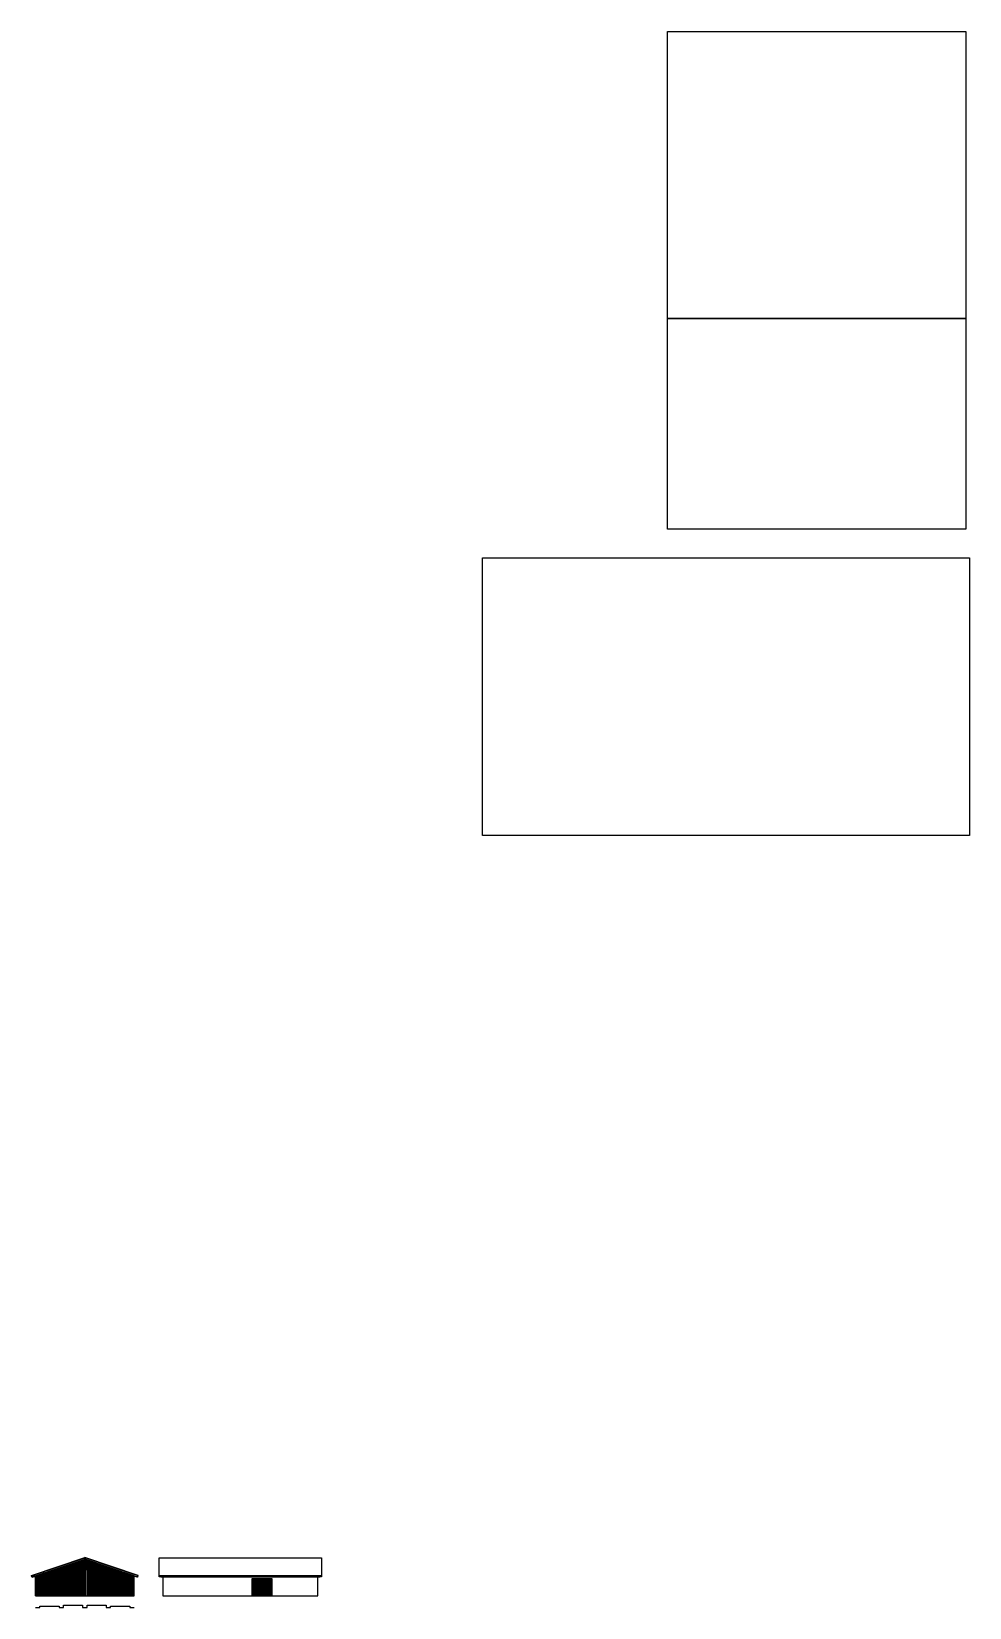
# Model space of a CAD drawing. Header units: inches. Extents: x -625442 to 34963, y -27993 to 66986.
# Drawn here: x 6625 to 12495, y 12763 to 22620 of the extents above; entities that cross this region are included whole.
import ezdxf

# ---------------------------------------------------------------- set-up
doc = ezdxf.new("R2010")
doc.units = ezdxf.units.IN
doc.header["$LTSCALE"] = 0.5
doc.header["$MEASUREMENT"] = 0
for name, color, linetype in [('E-BEYOND', 243, 'Continuous'), ('E-DETAIL', 144, 'Continuous'), ('E-EDGE', 200, 'Continuous'), ('E-OUTLINE-DARK', 130, 'Continuous'), ('E-PATTERN', 126, 'Continuous'), ('P-WALL', 90, 'Continuous')]:
    doc.layers.add(name, color=color, linetype=linetype)

msp = doc.modelspace()

# ---------------------------------------------------------------- linework, layer by layer
at = {"layer": 'DEFPOINTS'}
for points in [[(10605.89698, 22620.31743), (12471.76083, 22620.31743), (12471.76083, 20824.39706), (10605.89698, 20824.39706)], [(10605.89698, 20824.39706), (12471.76083, 20824.39706), (12471.76083, 19508.22273), (10605.89698, 19508.22273)], [(9447.61189, 19327.73907), (12495.16192, 19327.73907), (12495.16192, 17590.63002), (9447.61189, 17590.63002)]]:
    msp.add_lwpolyline(points, close=True, dxfattribs=at)
at = {"layer": 'E-BEYOND'}
for p, q in [((6629.73329, 12952.70314), (6649.3061, 12959.22741)), ((7286.87891, 12952.70314), (7267.3061, 12959.22741))]:
    msp.add_line(p, q, dxfattribs=at)
at = {"layer": 'E-DETAIL'}
for p, q in [((6950.3061, 13045.33559), (6936.3061, 13045.33559)), ((6950.3061, 13042.33559), (6936.3061, 13042.33559)), ((6950.3061, 13039.33559), (6936.3061, 13039.33559)), ((6950.3061, 13036.33559), (6936.3061, 13036.33559)), ((6950.3061, 13033.33559), (6936.3061, 13033.33559)), ((6950.3061, 13030.33559), (6936.3061, 13030.33559)), ((6950.3061, 13027.33559), (6936.3061, 13027.33559)), ((6966.3061, 13045.33559), (6980.3061, 13045.33559)), ((6966.3061, 13042.33559), (6980.3061, 13042.33559)), ((6966.3061, 13039.33559), (6980.3061, 13039.33559)), ((6966.3061, 13036.33559), (6980.3061, 13036.33559)), ((6966.3061, 13033.33559), (6980.3061, 13033.33559)), ((6966.3061, 13030.33559), (6980.3061, 13030.33559)), ((6966.3061, 13027.33559), (6980.3061, 13027.33559)), ((6627.67781, 12954.12616), (6628.31027, 12952.2288)), ((6628.31027, 12952.2288), (6629.73329, 12952.70314)), ((6629.73329, 12952.70314), (6629.10084, 12954.6005)), ((6798.8061, 12944.83559), (6675.8061, 12944.83559)), ((6675.8061, 12944.83559), (6675.8061, 12835.33559)), ((6797.3061, 12941.33559), (6677.3061, 12941.33559)), ((6797.3061, 12933.33559), (6677.3061, 12933.33559)), ((6797.3061, 12921.33559), (6677.3061, 12921.33559)), ((6798.8061, 12835.33559), (6798.8061, 12944.83559)), ((6822.8061, 12835.33559), (6822.8061, 12996.83559)), ((6822.8061, 12996.83559), (6945.8061, 12996.83559)), ((6944.3061, 12991.33559), (6824.3061, 12991.33559)), ((6944.3061, 12987.33559), (6824.3061, 12987.33559)), ((6944.3061, 12983.33559), (6824.3061, 12983.33559)), ((6944.3061, 12979.33559), (6824.3061, 12979.33559)), ((6944.3061, 12975.33559), (6824.3061, 12975.33559)), ((6944.3061, 12971.33559), (6824.3061, 12971.33559)), ((6944.3061, 12967.33559), (6824.3061, 12967.33559)), ((6944.3061, 12963.33559), (6824.3061, 12963.33559)), ((6944.3061, 12959.33559), (6824.3061, 12959.33559)), ((6944.3061, 12955.33559), (6824.3061, 12955.33559)), ((6944.3061, 12951.33559), (6824.3061, 12951.33559)), ((6944.3061, 12947.33559), (6824.3061, 12947.33559)), ((6944.3061, 12943.33559), (6824.3061, 12943.33559)), ((6944.3061, 12939.33559), (6824.3061, 12939.33559)), ((6944.3061, 12935.33559), (6824.3061, 12935.33559)), ((6944.3061, 12931.33559), (6824.3061, 12931.33559)), ((6944.3061, 12927.33559), (6824.3061, 12927.33559)), ((6944.3061, 12923.33559), (6824.3061, 12923.33559)), ((6944.3061, 12919.33559), (6824.3061, 12919.33559)), ((6944.3061, 12915.33559), (6824.3061, 12915.33559)), ((6945.8061, 12996.83559), (6945.8061, 12835.33559)), ((7093.8061, 12996.83559), (6970.8061, 12996.83559)), ((6970.8061, 12996.83559), (6970.8061, 12835.33559)), ((6972.3061, 12991.33559), (7092.3061, 12991.33559)), ((6972.3061, 12987.33559), (7092.3061, 12987.33559)), ((6972.3061, 12983.33559), (7092.3061, 12983.33559)), ((6972.3061, 12979.33559), (7092.3061, 12979.33559)), ((6972.3061, 12975.33559), (7092.3061, 12975.33559)), ((6972.3061, 12971.33559), (7092.3061, 12971.33559)), ((6972.3061, 12967.33559), (7092.3061, 12967.33559)), ((6972.3061, 12963.33559), (7092.3061, 12963.33559)), ((6972.3061, 12959.33559), (7092.3061, 12959.33559)), ((6972.3061, 12955.33559), (7092.3061, 12955.33559)), ((6972.3061, 12951.33559), (7092.3061, 12951.33559)), ((6972.3061, 12947.33559), (7092.3061, 12947.33559)), ((6972.3061, 12943.33559), (7092.3061, 12943.33559)), ((6972.3061, 12939.33559), (7092.3061, 12939.33559)), ((6972.3061, 12935.33559), (7092.3061, 12935.33559)), ((6972.3061, 12931.33559), (7092.3061, 12931.33559)), ((6972.3061, 12927.33559), (7092.3061, 12927.33559)), ((6972.3061, 12923.33559), (7092.3061, 12923.33559)), ((6972.3061, 12919.33559), (7092.3061, 12919.33559)), ((6972.3061, 12915.33559), (7092.3061, 12915.33559)), ((7093.8061, 12835.33559), (7093.8061, 12996.83559)), ((7117.8061, 12835.33559), (7117.8061, 12944.83559)), ((7117.8061, 12944.83559), (7240.8061, 12944.83559)), ((7119.3061, 12941.33559), (7239.3061, 12941.33559)), ((7119.3061, 12933.33559), (7239.3061, 12933.33559)), ((7119.3061, 12921.33559), (7239.3061, 12921.33559)), ((7240.8061, 12944.83559), (7240.8061, 12835.33559)), ((7286.87891, 12952.70314), (7287.51137, 12954.6005)), ((7288.30194, 12952.2288), (7286.87891, 12952.70314)), ((7288.9344, 12954.12616), (7288.30194, 12952.2288)), ((8005.95282, 12835.33559), (8005.95282, 12944.83559)), ((8005.95282, 12944.83559), (8128.95282, 12944.83559)), ((8007.45282, 12941.33559), (8127.45282, 12941.33559)), ((8007.45282, 12933.33559), (8127.45282, 12933.33559)), ((8007.45282, 12921.33559), (8127.45282, 12921.33559)), ((8128.95282, 12944.83559), (8128.95282, 12835.33559)), ((6797.3061, 12913.33559), (6677.3061, 12913.33559)), ((6797.3061, 12901.33559), (6677.3061, 12901.33559)), ((6797.3061, 12893.33559), (6677.3061, 12893.33559)), ((6797.3061, 12881.33559), (6677.3061, 12881.33559)), ((6797.3061, 12873.33559), (6677.3061, 12873.33559)), ((6797.3061, 12861.33559), (6677.3061, 12861.33559)), ((6797.3061, 12853.33559), (6677.3061, 12853.33559)), ((6797.3061, 12841.33559), (6677.3061, 12841.33559)), ((6944.3061, 12911.33559), (6824.3061, 12911.33559)), ((6944.3061, 12907.33559), (6824.3061, 12907.33559)), ((6944.3061, 12903.33559), (6824.3061, 12903.33559)), ((6944.3061, 12899.33559), (6824.3061, 12899.33559)), ((6944.3061, 12895.33559), (6824.3061, 12895.33559)), ((6944.3061, 12891.33559), (6824.3061, 12891.33559)), ((6944.3061, 12887.33559), (6824.3061, 12887.33559)), ((6944.3061, 12883.33559), (6824.3061, 12883.33559)), ((6944.3061, 12879.33559), (6824.3061, 12879.33559)), ((6944.3061, 12875.33559), (6824.3061, 12875.33559)), ((6944.3061, 12871.33559), (6824.3061, 12871.33559)), ((6944.3061, 12867.33559), (6824.3061, 12867.33559)), ((6944.3061, 12863.33559), (6824.3061, 12863.33559)), ((6944.3061, 12859.33559), (6824.3061, 12859.33559)), ((6944.3061, 12855.33559), (6824.3061, 12855.33559)), ((6944.3061, 12851.33559), (6824.3061, 12851.33559)), ((6944.3061, 12847.33559), (6824.3061, 12847.33559)), ((6944.3061, 12843.33559), (6824.3061, 12843.33559)), ((6944.3061, 12839.33559), (6824.3061, 12839.33559)), ((6972.3061, 12911.33559), (7092.3061, 12911.33559)), ((6972.3061, 12907.33559), (7092.3061, 12907.33559)), ((6972.3061, 12903.33559), (7092.3061, 12903.33559)), ((6972.3061, 12899.33559), (7092.3061, 12899.33559)), ((6972.3061, 12895.33559), (7092.3061, 12895.33559)), ((6972.3061, 12891.33559), (7092.3061, 12891.33559)), ((6972.3061, 12887.33559), (7092.3061, 12887.33559)), ((6972.3061, 12883.33559), (7092.3061, 12883.33559)), ((6972.3061, 12879.33559), (7092.3061, 12879.33559)), ((6972.3061, 12875.33559), (7092.3061, 12875.33559)), ((6972.3061, 12871.33559), (7092.3061, 12871.33559)), ((6972.3061, 12867.33559), (7092.3061, 12867.33559)), ((6972.3061, 12863.33559), (7092.3061, 12863.33559)), ((6972.3061, 12859.33559), (7092.3061, 12859.33559)), ((6972.3061, 12855.33559), (7092.3061, 12855.33559)), ((6972.3061, 12851.33559), (7092.3061, 12851.33559)), ((6972.3061, 12847.33559), (7092.3061, 12847.33559)), ((6972.3061, 12843.33559), (7092.3061, 12843.33559)), ((6972.3061, 12839.33559), (7092.3061, 12839.33559)), ((7119.3061, 12913.33559), (7239.3061, 12913.33559)), ((7119.3061, 12901.33559), (7239.3061, 12901.33559)), ((7119.3061, 12893.33559), (7239.3061, 12893.33559)), ((7119.3061, 12881.33559), (7239.3061, 12881.33559)), ((7119.3061, 12873.33559), (7239.3061, 12873.33559)), ((7119.3061, 12861.33559), (7239.3061, 12861.33559)), ((7119.3061, 12853.33559), (7239.3061, 12853.33559)), ((7119.3061, 12841.33559), (7239.3061, 12841.33559)), ((8007.45282, 12913.33559), (8127.45282, 12913.33559)), ((8007.45282, 12901.33559), (8127.45282, 12901.33559)), ((8007.45282, 12893.33559), (8127.45282, 12893.33559)), ((8007.45282, 12881.33559), (8127.45282, 12881.33559)), ((8007.45282, 12873.33559), (8127.45282, 12873.33559)), ((8007.45282, 12861.33559), (8127.45282, 12861.33559)), ((8007.45282, 12853.33559), (8127.45282, 12853.33559)), ((8007.45282, 12841.33559), (8127.45282, 12841.33559))]:
    msp.add_line(p, q, dxfattribs=at)
for points in [[(6624.67365, 12963.13865), (6958.3061, 13074.34947)], [(6649.3061, 12961.33559), (6958.3061, 13064.33559)], [(7291.93856, 12963.13865), (6958.3061, 13074.34947)], [(7267.3061, 12961.33559), (6958.3061, 13064.33559)], [(6625.3061, 12961.24129), (6624.67365, 12963.13865)], [(7291.3061, 12961.24129), (7291.93856, 12963.13865)]]:
    msp.add_lwpolyline(points, dxfattribs=at)
for points in [[(6952.3061, 13022.33559), (6934.3061, 13022.33559), (6934.3061, 13050.33559), (6952.3061, 13050.33559)], [(6950.3061, 13024.33559), (6936.3061, 13024.33559), (6936.3061, 13048.33559), (6950.3061, 13048.33559)], [(6947.3061, 13019.33559), (6952.3061, 13019.33559), (6952.3061, 13022.33559), (6947.3061, 13022.33559)], [(6964.3061, 13022.33559), (6982.3061, 13022.33559), (6982.3061, 13050.33559), (6964.3061, 13050.33559)], [(6964.3061, 13019.33559), (6969.3061, 13019.33559), (6969.3061, 13022.33559), (6964.3061, 13022.33559)], [(6966.3061, 13024.33559), (6980.3061, 13024.33559), (6980.3061, 13048.33559), (6966.3061, 13048.33559)], [(7423.3061, 13072.24129), (8439.70607, 13072.24129), (8439.70607, 12961.24129), (7423.3061, 12961.24129)], [(6685.57883, 12955.46438), (6680.57883, 12955.46438), (6680.57883, 12958.46438), (6685.57883, 12958.46438)], [(7231.03338, 12955.46438), (7236.03338, 12955.46438), (7236.03338, 12958.46438), (7231.03338, 12958.46438)], [(8439.70607, 12954.12616), (8428.84108, 12952.2288), (7434.17109, 12952.2288), (7423.3061, 12954.12616), (7423.3061, 12961.24129), (8439.70607, 12961.24129)]]:
    msp.add_lwpolyline(points, close=True, dxfattribs=at)
at = {"layer": 'E-EDGE'}
for p, q in [((6797.3061, 12943.33559), (6677.3061, 12943.33559)), ((6677.3061, 12943.33559), (6677.3061, 12835.33559)), ((6797.3061, 12835.33559), (6797.3061, 12943.33559)), ((6824.3061, 12835.33559), (6824.3061, 12995.33559)), ((6824.3061, 12995.33559), (6944.3061, 12995.33559)), ((6944.3061, 12995.33559), (6944.3061, 12835.33559)), ((7092.3061, 12995.33559), (6972.3061, 12995.33559)), ((6972.3061, 12995.33559), (6972.3061, 12835.33559)), ((7092.3061, 12835.33559), (7092.3061, 12995.33559)), ((7119.3061, 12835.33559), (7119.3061, 12943.33559)), ((7119.3061, 12943.33559), (7239.3061, 12943.33559)), ((7239.3061, 12943.33559), (7239.3061, 12835.33559)), ((8007.45282, 12835.33559), (8007.45282, 12943.33559)), ((8007.45282, 12943.33559), (8127.45282, 12943.33559)), ((8127.45282, 12943.33559), (8127.45282, 12835.33559))]:
    msp.add_line(p, q, dxfattribs=at)
at = {"layer": 'E-OUTLINE-DARK'}
for p, q in [((6627.67781, 12954.12616), (6625.3061, 12961.24129)), ((6649.3061, 12961.33559), (6627.67781, 12954.12616)), ((6649.3061, 12835.33559), (6649.3061, 12961.33559)), ((7267.3061, 12835.33559), (7267.3061, 12961.33559)), ((7267.3061, 12961.33559), (7288.9344, 12954.12616)), ((7288.9344, 12954.12616), (7291.3061, 12961.24129)), ((6649.3061, 12835.33559), (7267.3061, 12835.33559))]:
    msp.add_line(p, q, dxfattribs=at)
for points in [[(6625.3061, 12961.24129), (6958.3061, 13072.24129)], [(7291.3061, 12961.24129), (6958.3061, 13072.24129)], [(7447.3061, 12952.2288), (7447.3061, 12835.33559), (8415.70607, 12835.33559), (8415.70607, 12952.2288)]]:
    msp.add_lwpolyline(points, dxfattribs=at)
at = {"layer": 'E-PATTERN'}
for p, q in [((6804.57883, 12835.33559), (6804.57883, 13013.09317)), ((6811.94247, 12835.33559), (6811.94247, 13015.54771)), ((6815.44247, 12835.33559), (6815.44247, 13016.71438)), ((6822.8061, 12996.83559), (6822.8061, 13019.16893)), ((6826.3061, 12996.83559), (6826.3061, 13020.33559)), ((6833.66974, 12996.83559), (6833.66974, 13022.79014)), ((6837.16974, 12996.83559), (6837.16974, 13023.95681)), ((6844.53338, 12996.83559), (6844.53338, 13026.41135)), ((6848.03338, 12996.83559), (6848.03338, 13027.57802)), ((6855.39701, 12996.83559), (6855.39701, 13030.03256)), ((6858.89701, 12996.83559), (6858.89701, 13031.19923)), ((6866.26065, 12996.83559), (6866.26065, 13033.65378)), ((6869.76065, 12996.83559), (6869.76065, 13034.82044)), ((6877.12429, 12996.83559), (6877.12429, 13037.27499)), ((6880.62429, 12996.83559), (6880.62429, 13038.44165)), ((6887.98792, 12996.83559), (6887.98792, 13040.8962)), ((6891.48792, 12996.83559), (6891.48792, 13042.06287)), ((6898.85156, 12996.83559), (6898.85156, 13044.51741)), ((6902.35156, 12996.83559), (6902.35156, 13045.68408)), ((6909.71519, 12996.83559), (6909.71519, 13048.13862)), ((6913.21519, 12996.83559), (6913.21519, 13049.30529)), ((6920.57883, 12996.83559), (6920.57883, 13051.75984)), ((6924.07883, 12996.83559), (6924.07883, 13052.9265)), ((6931.44247, 12996.83559), (6931.44247, 13055.38105)), ((6934.94247, 13050.33559), (6934.94247, 13056.54771)), ((6934.94247, 12996.83559), (6934.94247, 13022.33559)), ((6942.3061, 13050.33559), (6942.3061, 13059.00226)), ((6942.3061, 12996.83559), (6942.3061, 13022.33559)), ((6945.8061, 13050.33559), (6945.8061, 13060.16893)), ((6945.8061, 12996.83559), (6945.8061, 13022.33559)), ((6953.16974, 12835.33559), (6953.16974, 13062.62347)), ((6958.3061, 13064.33559), (6958.3061, 13074.34947)), ((6958.3061, 13064.33559), (6958.3061, 12835.33559)), ((6963.44247, 12835.33559), (6963.44247, 13062.62347)), ((6970.8061, 13050.33559), (6970.8061, 13060.16893)), ((6970.8061, 12996.83559), (6970.8061, 13022.33559)), ((6974.3061, 13050.33559), (6974.3061, 13059.00226)), ((6974.3061, 12996.83559), (6974.3061, 13022.33559)), ((6981.66974, 13050.33559), (6981.66974, 13056.54771)), ((6981.66974, 12996.83559), (6981.66974, 13022.33559)), ((6985.16974, 12996.83559), (6985.16974, 13055.38105)), ((6992.53338, 12996.83559), (6992.53338, 13052.9265)), ((6996.03338, 12996.83559), (6996.03338, 13051.75984)), ((7003.39701, 12996.83559), (7003.39701, 13049.30529)), ((7006.89701, 12996.83559), (7006.89701, 13048.13862)), ((7014.26065, 12996.83559), (7014.26065, 13045.68408)), ((7017.76065, 12996.83559), (7017.76065, 13044.51741)), ((7025.12429, 12996.83559), (7025.12429, 13042.06287)), ((7028.62429, 12996.83559), (7028.62429, 13040.8962)), ((7035.98792, 12996.83559), (7035.98792, 13038.44165)), ((7039.48792, 12996.83559), (7039.48792, 13037.27499)), ((7046.85156, 12996.83559), (7046.85156, 13034.82044)), ((7050.35156, 12996.83559), (7050.35156, 13033.65378)), ((7057.71519, 12996.83559), (7057.71519, 13031.19923)), ((7061.21519, 12996.83559), (7061.21519, 13030.03256)), ((7068.57883, 12996.83559), (7068.57883, 13027.57802)), ((7072.07883, 12996.83559), (7072.07883, 13026.41135)), ((7079.44247, 12996.83559), (7079.44247, 13023.95681)), ((7082.94247, 12996.83559), (7082.94247, 13022.79014)), ((7090.3061, 12996.83559), (7090.3061, 13020.33559)), ((7093.8061, 12996.83559), (7093.8061, 13019.16893)), ((7101.16974, 12835.33559), (7101.16974, 13016.71438)), ((7104.66974, 12835.33559), (7104.66974, 13015.54771)), ((7112.03338, 12835.33559), (7112.03338, 13013.09317)), ((6652.48792, 12835.33559), (6652.48792, 12962.3962)), ((6659.85156, 12835.33559), (6659.85156, 12964.85074)), ((6663.35156, 12835.33559), (6663.35156, 12966.01741)), ((6670.71519, 12835.33559), (6670.71519, 12968.47196)), ((6674.21519, 12835.33559), (6674.21519, 12969.63862)), ((6677.3061, 12938.33559), (6797.3061, 12938.33559)), ((6677.3061, 12936.33559), (6797.3061, 12936.33559)), ((6677.3061, 12930.33559), (6797.3061, 12930.33559)), ((6677.3061, 12927.33559), (6797.3061, 12927.33559)), ((6677.3061, 12924.33559), (6797.3061, 12924.33559)), ((6677.3061, 12918.33559), (6797.3061, 12918.33559)), ((6677.3061, 12916.33559), (6797.3061, 12916.33559)), ((6681.57883, 12944.83559), (6681.57883, 12972.09317)), ((6685.07883, 12944.83559), (6685.07883, 12973.25984)), ((6692.44247, 12944.83559), (6692.44247, 12975.71438)), ((6695.94247, 12944.83559), (6695.94247, 12976.88105)), ((6703.3061, 12944.83559), (6703.3061, 12979.33559)), ((6706.8061, 12944.83559), (6706.8061, 12980.50226)), ((6714.16974, 12944.83559), (6714.16974, 12982.95681)), ((6717.66974, 12944.83559), (6717.66974, 12984.12347)), ((6725.03338, 12944.83559), (6725.03338, 12986.57802)), ((6728.53338, 12944.83559), (6728.53338, 12987.74468)), ((6735.89701, 12944.83559), (6735.89701, 12990.19923)), ((6739.39701, 12944.83559), (6739.39701, 12991.3659)), ((6746.76065, 12944.83559), (6746.76065, 12993.82044)), ((6750.26065, 12944.83559), (6750.26065, 12994.98711)), ((6757.62429, 12944.83559), (6757.62429, 12997.44165)), ((6761.12429, 12944.83559), (6761.12429, 12998.60832)), ((6768.48792, 12944.83559), (6768.48792, 13001.06287)), ((6771.98792, 12944.83559), (6771.98792, 13002.22953)), ((6779.35156, 12944.83559), (6779.35156, 13004.68408)), ((6782.85156, 12944.83559), (6782.85156, 13005.85074)), ((6790.21519, 12944.83559), (6790.21519, 13008.30529)), ((6793.71519, 12944.83559), (6793.71519, 13009.47196)), ((6798.8061, 12944.83559), (6798.8061, 13011.16893)), ((6958.3061, 13008.83559), (6798.8061, 13008.83559)), ((6801.07883, 12835.33559), (6801.07883, 13011.9265)), ((6958.3061, 13008.83559), (7117.8061, 13008.83559)), ((7115.53338, 12835.33559), (7115.53338, 13011.9265)), ((7117.8061, 12944.83559), (7117.8061, 13011.16893)), ((7119.3061, 12938.33559), (7239.3061, 12938.33559)), ((7119.3061, 12936.33559), (7239.3061, 12936.33559)), ((7119.3061, 12930.33559), (7239.3061, 12930.33559)), ((7119.3061, 12927.33559), (7239.3061, 12927.33559)), ((7119.3061, 12924.33559), (7239.3061, 12924.33559)), ((7119.3061, 12918.33559), (7239.3061, 12918.33559)), ((7119.3061, 12916.33559), (7239.3061, 12916.33559)), ((7122.89701, 12944.83559), (7122.89701, 13009.47196)), ((7126.39701, 12944.83559), (7126.39701, 13008.30529)), ((7133.76065, 12944.83559), (7133.76065, 13005.85074)), ((7137.26065, 12944.83559), (7137.26065, 13004.68408)), ((7144.62429, 12944.83559), (7144.62429, 13002.22953)), ((7148.12429, 12944.83559), (7148.12429, 13001.06287)), ((7155.48792, 12944.83559), (7155.48792, 12998.60832)), ((7158.98792, 12944.83559), (7158.98792, 12997.44165)), ((7166.35156, 12944.83559), (7166.35156, 12994.98711)), ((7169.85156, 12944.83559), (7169.85156, 12993.82044)), ((7177.21519, 12944.83559), (7177.21519, 12991.3659)), ((7180.71519, 12944.83559), (7180.71519, 12990.19923)), ((7188.07883, 12944.83559), (7188.07883, 12987.74468)), ((7191.57883, 12944.83559), (7191.57883, 12986.57802)), ((7198.94247, 12944.83559), (7198.94247, 12984.12347)), ((7202.44247, 12944.83559), (7202.44247, 12982.95681)), ((7209.8061, 12944.83559), (7209.8061, 12980.50226)), ((7213.3061, 12944.83559), (7213.3061, 12979.33559)), ((7220.66974, 12944.83559), (7220.66974, 12976.88105)), ((7224.16974, 12944.83559), (7224.16974, 12975.71438)), ((7231.53338, 12944.83559), (7231.53338, 12973.25984)), ((7235.03338, 12944.83559), (7235.03338, 12972.09317)), ((7242.39701, 12835.33559), (7242.39701, 12969.63862)), ((7245.89701, 12835.33559), (7245.89701, 12968.47196)), ((7253.26065, 12835.33559), (7253.26065, 12966.01741)), ((7256.76065, 12835.33559), (7256.76065, 12964.85074)), ((7264.12429, 12835.33559), (7264.12429, 12962.3962)), ((8007.45282, 12938.33559), (8127.45282, 12938.33559)), ((8007.45282, 12936.33559), (8127.45282, 12936.33559)), ((8007.45282, 12930.33559), (8127.45282, 12930.33559)), ((8007.45282, 12927.33559), (8127.45282, 12927.33559)), ((8007.45282, 12924.33559), (8127.45282, 12924.33559)), ((8007.45282, 12918.33559), (8127.45282, 12918.33559)), ((8007.45282, 12916.33559), (8127.45282, 12916.33559)), ((6677.3061, 12910.33559), (6797.3061, 12910.33559)), ((6677.3061, 12907.33559), (6797.3061, 12907.33559)), ((6677.3061, 12904.33559), (6797.3061, 12904.33559)), ((6677.3061, 12898.33559), (6797.3061, 12898.33559)), ((6677.3061, 12896.33559), (6797.3061, 12896.33559)), ((6677.3061, 12890.33559), (6797.3061, 12890.33559)), ((6677.3061, 12887.33559), (6797.3061, 12887.33559)), ((6677.3061, 12884.33559), (6797.3061, 12884.33559)), ((6677.3061, 12878.33559), (6797.3061, 12878.33559)), ((6677.3061, 12876.33559), (6797.3061, 12876.33559)), ((6677.3061, 12870.33559), (6797.3061, 12870.33559)), ((6677.3061, 12867.33559), (6797.3061, 12867.33559)), ((6677.3061, 12864.33559), (6797.3061, 12864.33559)), ((6677.3061, 12858.33559), (6797.3061, 12858.33559)), ((6677.3061, 12856.33559), (6797.3061, 12856.33559)), ((6677.3061, 12850.33559), (6797.3061, 12850.33559)), ((6677.3061, 12847.33559), (6797.3061, 12847.33559)), ((6677.3061, 12844.33559), (6797.3061, 12844.33559)), ((6677.3061, 12838.33559), (6797.3061, 12838.33559)), ((6677.3061, 12836.33559), (6797.3061, 12836.33559)), ((7119.3061, 12910.33559), (7239.3061, 12910.33559)), ((7119.3061, 12907.33559), (7239.3061, 12907.33559)), ((7119.3061, 12904.33559), (7239.3061, 12904.33559)), ((7119.3061, 12898.33559), (7239.3061, 12898.33559)), ((7119.3061, 12896.33559), (7239.3061, 12896.33559)), ((7119.3061, 12890.33559), (7239.3061, 12890.33559)), ((7119.3061, 12887.33559), (7239.3061, 12887.33559)), ((7119.3061, 12884.33559), (7239.3061, 12884.33559)), ((7119.3061, 12878.33559), (7239.3061, 12878.33559)), ((7119.3061, 12876.33559), (7239.3061, 12876.33559)), ((7119.3061, 12870.33559), (7239.3061, 12870.33559)), ((7119.3061, 12867.33559), (7239.3061, 12867.33559)), ((7119.3061, 12864.33559), (7239.3061, 12864.33559)), ((7119.3061, 12858.33559), (7239.3061, 12858.33559)), ((7119.3061, 12856.33559), (7239.3061, 12856.33559)), ((7119.3061, 12850.33559), (7239.3061, 12850.33559)), ((7119.3061, 12847.33559), (7239.3061, 12847.33559)), ((7119.3061, 12844.33559), (7239.3061, 12844.33559)), ((7119.3061, 12838.33559), (7239.3061, 12838.33559)), ((7119.3061, 12836.33559), (7239.3061, 12836.33559)), ((8007.45282, 12910.33559), (8127.45282, 12910.33559)), ((8007.45282, 12907.33559), (8127.45282, 12907.33559)), ((8007.45282, 12904.33559), (8127.45282, 12904.33559)), ((8007.45282, 12898.33559), (8127.45282, 12898.33559)), ((8007.45282, 12896.33559), (8127.45282, 12896.33559)), ((8007.45282, 12890.33559), (8127.45282, 12890.33559)), ((8007.45282, 12887.33559), (8127.45282, 12887.33559)), ((8007.45282, 12884.33559), (8127.45282, 12884.33559)), ((8007.45282, 12878.33559), (8127.45282, 12878.33559)), ((8007.45282, 12876.33559), (8127.45282, 12876.33559)), ((8007.45282, 12870.33559), (8127.45282, 12870.33559)), ((8007.45282, 12867.33559), (8127.45282, 12867.33559)), ((8007.45282, 12864.33559), (8127.45282, 12864.33559)), ((8007.45282, 12858.33559), (8127.45282, 12858.33559)), ((8007.45282, 12856.33559), (8127.45282, 12856.33559)), ((8007.45282, 12850.33559), (8127.45282, 12850.33559)), ((8007.45282, 12847.33559), (8127.45282, 12847.33559)), ((8007.45282, 12844.33559), (8127.45282, 12844.33559)), ((8007.45282, 12838.33559), (8127.45282, 12838.33559)), ((8007.45282, 12836.33559), (8127.45282, 12836.33559))]:
    msp.add_line(p, q, dxfattribs=at)
at = {"layer": 'P-WALL'}
msp.add_lwpolyline([(6649.3061, 12762.70802), (6677.3061, 12762.70802), (6677.3061, 12770.70802), (6797.3061, 12770.70802), (6797.3061, 12762.70802), (6824.3061, 12762.70802), (6824.3061, 12776.70802), (6944.3061, 12776.70802), (6944.3061, 12762.70802), (6972.3061, 12762.70802), (6972.3061, 12776.70802), (7092.3061, 12776.70802), (7092.3061, 12762.70802), (7119.3061, 12762.70802), (7119.3061, 12770.70802), (7239.3061, 12770.70802), (7239.3061, 12762.70802), (7267.3061, 12762.70802)], dxfattribs=at)

doc.saveas('drawing.dxf')
